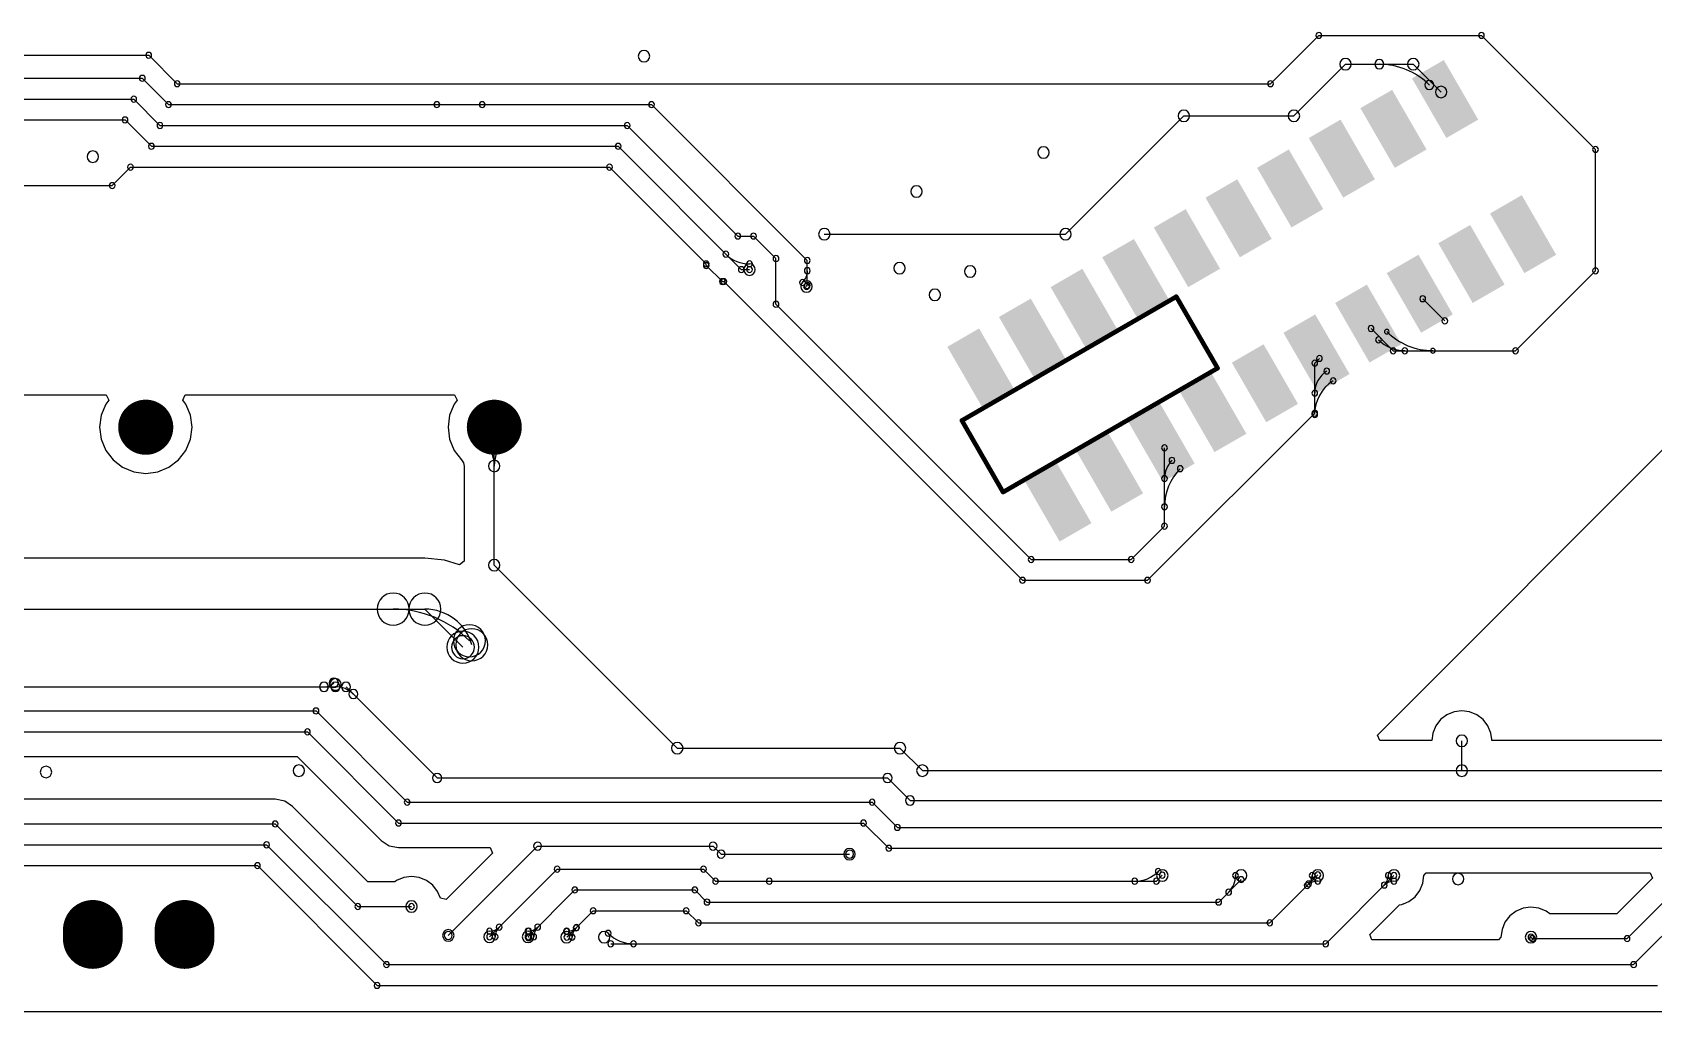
# Model space of a CAD drawing. Header units: inches. Extents: x 32166 to 34772, y 2386 to 4229.
# Drawn here: x 33750 to 33902.7, y 3573.2 to 3665.4 of the extents above; entities that cross this region are included whole.
import ezdxf

# ---------------------------------------------------------------- set-up
doc = ezdxf.new("R2010")
doc.units = ezdxf.units.IN
doc.header["$LTSCALE"] = 0.64311
doc.header["$MEASUREMENT"] = 0
for name, color, linetype in [('KEEPOUTLAYER', 6, 'CONTINUOUS'), ('MIDLAYER1', 16, 'CONTINUOUS'), ('MULTILAYER', 9, 'CONTINUOUS')]:
    doc.layers.add(name, color=color, linetype=linetype)

msp = doc.modelspace()

# ---------------------------------------------------------------- linework, layer by layer
at = {"layer": 'KEEPOUTLAYER'}
msp.add_line((32893.17, 3573.19), (34340.37, 3573.19), dxfattribs=at)
at = {"layer": 'KEEPOUTLAYER', "const_width": 0.432}
for points in [[(33837.56, 3628.83), (33857.76, 3640.49)], [(33857.76, 3640.49), (33861.65, 3633.76)], [(33841.44, 3622.09), (33861.65, 3633.76)], [(33837.56, 3628.83), (33841.44, 3622.09)]]:
    msp.add_lwpolyline(points, dxfattribs=at)
at = {"layer": 'KEEPOUTLAYER', "const_width": 0.216}
for points in [[(33857.7, 3640.59, 1), (33857.81, 3640.4, 1)], [(33857.7, 3640.59, 1), (33857.81, 3640.4, 1)], [(33861.59, 3633.85, 1), (33861.7, 3633.66, 1)], [(33861.59, 3633.85, 1), (33861.7, 3633.66, 1)], [(33837.5, 3628.92, 1), (33837.61, 3628.74, 1)], [(33837.5, 3628.92, 1), (33837.61, 3628.74, 1)], [(33841.39, 3622.19, 1), (33841.5, 3622, 1)], [(33841.39, 3622.19, 1), (33841.5, 3622, 1)]]:
    msp.add_lwpolyline(points, format="xyb", close=True, dxfattribs=at)
at = {"layer": 'MIDLAYER1'}
for p, q in [((33866.63, 3660.54), (33871.19, 3665.09)), ((33871.19, 3665.09), (33886.5, 3665.09)), ((33886.5, 3665.09), (33897.24, 3654.35)), ((33736.47, 3663.22), (33760.96, 3663.22)), ((33760.96, 3663.22), (33763.65, 3660.54)), ((33868.84, 3657.52), (33873.7, 3662.38)), ((33873.7, 3662.38), (33880.08, 3662.38)), ((33880.08, 3662.38), (33882.7, 3659.76)), ((33739.19, 3661.05), (33760.36, 3661.05)), ((33760.36, 3661.05), (33762.83, 3658.57)), ((33763.65, 3660.54), (33866.63, 3660.54)), ((33726.96, 3659.09), (33759.55, 3659.09)), ((33759.55, 3659.09), (33762.02, 3656.61)), ((33762.83, 3658.57), (33788.1, 3658.57)), ((33788.1, 3658.57), (33792.38, 3658.57)), ((33788.1, 3658.57), (33808.33, 3658.57)), ((33808.33, 3658.57), (33823, 3643.9)), ((33847.33, 3646.37), (33858.47, 3657.52)), ((33858.47, 3657.52), (33868.84, 3657.52)), ((33738.37, 3657.13), (33758.73, 3657.13)), ((33758.73, 3657.13), (33761.21, 3654.65)), ((33762.02, 3656.61), (33806.04, 3656.61)), ((33806.04, 3656.61), (33816.46, 3646.2)), ((33761.21, 3654.65), (33805.18, 3654.65)), ((33805.18, 3654.65), (33816.78, 3643.04)), ((33897.24, 3642.93), (33897.24, 3654.35)), ((33757.52, 3650.95), (33759.25, 3652.69)), ((33759.25, 3652.69), (33804.36, 3652.69)), ((33804.36, 3652.69), (33813.48, 3643.57)), ((33746.98, 3650.95), (33757.52, 3650.95)), ((33816.46, 3646.2), (33817.93, 3646.2)), ((33817.93, 3646.2), (33820.05, 3644.08)), ((33824.6, 3646.37), (33847.33, 3646.37)), ((33820.05, 3639.78), (33820.05, 3644.08)), ((33823, 3641.53), (33823, 3643.9)), ((33813.48, 3643.43), (33813.48, 3643.57)), ((33813.48, 3643.43), (33815, 3641.91)), ((33816.78, 3643.04), (33817.56, 3643.04)), ((33889.72, 3635.4), (33897.24, 3642.93)), ((33815, 3641.91), (33815.14, 3641.91)), ((33815.14, 3641.91), (33843.27, 3613.79)), ((33822.92, 3641.45), (33823, 3641.53)), ((33820.05, 3639.78), (33844.08, 3615.75)), ((33880.97, 3640.3), (33883.05, 3638.21)), ((33876.1, 3637.49), (33878.19, 3635.4)), ((33870.8, 3634.24), (33871.24, 3634.68)), ((33878.19, 3635.4), (33889.72, 3635.4)), ((33870.8, 3629.53), (33870.8, 3634.24)), ((33742.21, 3631.25), (33756.95, 3631.25)), ((33756.91, 3630.38), (33756.47, 3629.33)), ((33757.2, 3630.76), (33756.91, 3630.38)), ((33756.95, 3631.25), (33757.2, 3630.76)), ((33764.17, 3630.76), (33764.41, 3631.25)), ((33764.45, 3630.38), (33764.17, 3630.76)), ((33764.41, 3631.25), (33789.78, 3631.25)), ((33764.89, 3629.33), (33764.45, 3630.38)), ((33789.74, 3630.38), (33789.3, 3629.33)), ((33790.03, 3630.76), (33789.74, 3630.38)), ((33789.78, 3631.25), (33790.03, 3630.76)), ((33756.47, 3629.33), (33756.32, 3628.2)), ((33765.04, 3628.2), (33764.89, 3629.33)), ((33789.3, 3629.33), (33789.16, 3628.2)), ((33855.05, 3613.79), (33870.8, 3629.53)), ((33756.32, 3628.2), (33756.47, 3627.08)), ((33756.47, 3627.08), (33756.91, 3626.02)), ((33764.45, 3626.02), (33764.89, 3627.08)), ((33764.89, 3627.08), (33765.04, 3628.2)), ((33789.16, 3628.2), (33789.3, 3627.08)), ((33789.3, 3627.08), (33789.74, 3626.02)), ((33793.51, 3628.2), (33794.34, 3628.2)), ((33793.51, 3615.22), (33793.51, 3628.2)), ((33876.71, 3599.21), (33905.04, 3627.54)), ((33756.91, 3626.02), (33757.6, 3625.12)), ((33763.76, 3625.12), (33764.45, 3626.02)), ((33789.74, 3626.02), (33790.43, 3625.12)), ((33856.65, 3618.89), (33856.65, 3626.26)), ((33757.6, 3625.12), (33758.5, 3624.43)), ((33758.5, 3624.43), (33759.55, 3623.99)), ((33759.55, 3623.99), (33760.68, 3623.85)), ((33760.68, 3623.85), (33761.81, 3623.99)), ((33761.81, 3623.99), (33762.86, 3624.43)), ((33762.86, 3624.43), (33763.76, 3625.12)), ((33790.43, 3625.12), (33790.43, 3625.12)), ((33790.43, 3625.12), (33790.6, 3624.86)), ((33790.6, 3624.86), (33790.67, 3624.55)), ((33790.67, 3624.55), (33790.68, 3624.55)), ((33790.68, 3624.55), (33790.68, 3615.58)), ((33853.51, 3615.75), (33856.65, 3618.89)), ((33783.99, 3615.87), (33714.96, 3615.87)), ((33784.05, 3615.87), (33783.99, 3615.87)), ((33783.99, 3615.87), (33783.99, 3615.87)), ((33786.98, 3615.87), (33784.05, 3615.87)), ((33788.81, 3615.69), (33786.98, 3615.87)), ((33786.98, 3615.87), (33786.98, 3615.87)), ((33786.98, 3615.87), (33786.98, 3615.87)), ((33786.98, 3615.87), (33786.98, 3615.87)), ((33790.24, 3615.26), (33788.81, 3615.69)), ((33790.68, 3615.58), (33790.24, 3615.26)), ((33793.51, 3615.22), (33810.75, 3597.99)), ((33844.08, 3615.75), (33853.51, 3615.75)), ((33843.27, 3613.79), (33855.05, 3613.79)), ((33712.97, 3611.08), (33786.98, 3611.08)), ((33786.98, 3611.08), (33790.56, 3607.49)), ((33725.28, 3603.76), (33778.55, 3603.76)), ((33779.55, 3603.76), (33788.13, 3595.18)), ((33720.71, 3601.49), (33776.72, 3601.49)), ((33776.72, 3601.49), (33785.3, 3592.9)), ((33883.23, 3601.13), (33882.65, 3600.68)), ((33883.92, 3601.41), (33883.23, 3601.13)), ((33884.65, 3601.51), (33883.92, 3601.41)), ((33885.38, 3601.41), (33884.65, 3601.51)), ((33886.07, 3601.13), (33885.38, 3601.41)), ((33886.65, 3600.68), (33886.07, 3601.13)), ((33723.41, 3599.52), (33775.91, 3599.52)), ((33775.91, 3599.52), (33784.49, 3590.94)), ((33881.91, 3599.41), (33881.82, 3598.7)), ((33882.2, 3600.09), (33881.91, 3599.41)), ((33882.65, 3600.68), (33882.2, 3600.09)), ((33887.1, 3600.09), (33886.65, 3600.68)), ((33887.38, 3599.41), (33887.1, 3600.09)), ((33887.47, 3598.8), (33887.38, 3599.41)), ((33810.75, 3597.99), (33831.73, 3597.99)), ((33831.73, 3597.99), (33833.84, 3595.87)), ((33876.92, 3598.7), (33876.71, 3599.21)), ((33881.82, 3598.7), (33876.92, 3598.7)), ((33884.65, 3595.87), (33884.65, 3598.68)), ((33887.48, 3598.7), (33887.47, 3598.8)), ((33939.48, 3598.7), (33887.48, 3598.7)), ((33725.9, 3597.2), (33774.95, 3597.2)), ((33774.95, 3597.2), (33782.85, 3589.3)), ((33788.13, 3595.18), (33830.56, 3595.18)), ((33830.56, 3595.18), (33832.68, 3593.06)), ((33833.84, 3595.87), (33884.65, 3595.87)), ((33884.65, 3595.87), (33907.59, 3595.87)), ((33772.88, 3593.17), (33727.33, 3593.17)), ((33773.77, 3592.99), (33772.88, 3593.17)), ((33774.52, 3592.49), (33773.77, 3592.99)), ((33781.61, 3585.4), (33774.52, 3592.49)), ((33785.3, 3592.9), (33829.1, 3592.9)), ((33829.1, 3592.9), (33831.48, 3590.53)), ((33832.68, 3593.06), (33924.05, 3593.06)), ((33727.33, 3590.85), (33772.88, 3590.85)), ((33772.88, 3590.85), (33780.65, 3583.08)), ((33784.49, 3590.94), (33828.29, 3590.94)), ((33828.29, 3590.94), (33830.67, 3588.56)), ((33831.48, 3590.53), (33922.13, 3590.53)), ((33728.15, 3588.89), (33772.07, 3588.89)), ((33772.07, 3588.89), (33783.35, 3577.61)), ((33782.85, 3589.3), (33783.6, 3588.8)), ((33783.6, 3588.8), (33784.49, 3588.62)), ((33789.18, 3580.36), (33797.59, 3588.77)), ((33797.59, 3588.77), (33814.12, 3588.77)), ((33814.12, 3588.77), (33814.88, 3588.01)), ((33784.49, 3588.62), (33793.14, 3588.62)), ((33793.35, 3588.11), (33788.98, 3583.74)), ((33793.14, 3588.62), (33793.35, 3588.11)), ((33814.88, 3588.01), (33826.98, 3588.01)), ((33830.67, 3588.56), (33921.32, 3588.56)), ((33728.96, 3586.93), (33771.2, 3586.93)), ((33771.2, 3586.93), (33782.47, 3575.65)), ((33784.99, 3585.82), (33784.3, 3585.54)), ((33785.72, 3585.91), (33784.99, 3585.82)), ((33786.45, 3585.82), (33785.72, 3585.91)), ((33787.14, 3585.54), (33786.45, 3585.82)), ((33793.07, 3580.23), (33799.44, 3586.6)), ((33799.44, 3586.6), (33813.22, 3586.6)), ((33813.22, 3586.6), (33814.36, 3585.46)), ((33855.88, 3585.47), (33856.44, 3586.03)), ((33866.56, 3581.54), (33871.09, 3586.06)), ((33871.83, 3579.57), (33878.26, 3586)), ((33880.99, 3585.27), (33881.09, 3586)), ((33881.09, 3586), (33881.3, 3586.24)), ((33881.3, 3586.24), (33902.4, 3586.24)), ((33902.61, 3585.74), (33899.26, 3582.38)), ((33900.22, 3580.06), (33905.86, 3585.7)), ((33902.4, 3586.24), (33902.61, 3585.74)), ((33784.13, 3585.4), (33781.61, 3585.4)), ((33784.3, 3585.54), (33784.13, 3585.4)), ((33787.72, 3585.09), (33787.14, 3585.54)), ((33788.17, 3584.5), (33787.72, 3585.09)), ((33788.44, 3583.85), (33788.17, 3584.5)), ((33796.69, 3580.23), (33801.1, 3584.64)), ((33801.1, 3584.64), (33812.41, 3584.64)), ((33812.41, 3584.64), (33813.55, 3583.5)), ((33814.36, 3585.46), (33819.42, 3585.46)), ((33819.42, 3585.46), (33855.88, 3585.46)), ((33861.75, 3583.5), (33863.87, 3585.61)), ((33880.26, 3584), (33880.71, 3584.59)), ((33880.71, 3584.59), (33880.99, 3585.27)), ((33780.65, 3583.08), (33785.72, 3583.08)), ((33788.98, 3583.74), (33788.44, 3583.85)), ((33800.34, 3580.19), (33802.83, 3582.68)), ((33802.83, 3582.68), (33811.59, 3582.68)), ((33811.59, 3582.68), (33812.74, 3581.54)), ((33813.55, 3583.5), (33861.75, 3583.5)), ((33875.98, 3580.44), (33878.78, 3583.24)), ((33878.78, 3583.24), (33878.99, 3583.27)), ((33878.99, 3583.27), (33879.12, 3583.32)), ((33879.12, 3583.32), (33879.15, 3583.33)), ((33879.15, 3583.33), (33879.16, 3583.34)), ((33879.16, 3583.34), (33879.67, 3583.55)), ((33879.67, 3583.55), (33880.26, 3584)), ((33889.76, 3582.64), (33889.17, 3582.19)), ((33890.44, 3582.92), (33889.76, 3582.64)), ((33891.17, 3583.02), (33890.44, 3582.92)), ((33891.9, 3582.92), (33891.17, 3583.02)), ((33892.59, 3582.64), (33891.9, 3582.92)), ((33892.93, 3582.38), (33892.59, 3582.64)), ((33900.84, 3577.61), (33906.44, 3583.21)), ((33812.74, 3581.54), (33866.56, 3581.54)), ((33888.72, 3581.6), (33888.44, 3580.92)), ((33889.17, 3582.19), (33888.72, 3581.6)), ((33899.26, 3582.38), (33892.93, 3582.38)), ((33793.07, 3580.76), (33793.07, 3580.76)), ((33796.69, 3580.76), (33796.75, 3580.76)), ((33796.75, 3580.14), (33796.77, 3580.16)), ((33800.32, 3580.76), (33800.34, 3580.76)), ((33804.48, 3579.57), (33871.83, 3579.57)), ((33876.19, 3579.93), (33875.98, 3580.44)), ((33888.12, 3579.93), (33876.19, 3579.93)), ((33888.34, 3580.19), (33888.12, 3579.93)), ((33888.44, 3580.92), (33888.34, 3580.19)), ((33891.17, 3580.19), (33891.3, 3580.06)), ((33891.3, 3580.06), (33900.22, 3580.06)), ((33783.35, 3577.61), (33900.84, 3577.61)), ((33782.47, 3575.65), (33903.09, 3575.65))]:
    msp.add_line(p, q, dxfattribs=at)
for points, const_width in [([(33761.98, 3628.2, 1), (33759.38, 3628.2, 1)], 2.59), ([(33794.81, 3628.2, 1), (33792.22, 3628.2, 1)], 2.59), ([(33757.1, 3580.88, 1), (33754.29, 3580.88, 1)], 2.81), ([(33757.1, 3580.02, 1), (33754.29, 3580.02, 1)], 2.81), ([(33765.74, 3580.88, 1), (33762.93, 3580.88, 1)], 2.81), ([(33765.74, 3580.02, 1), (33762.93, 3580.02, 1)], 2.81)]:
    msp.add_lwpolyline(points, format="xyb", close=True, dxfattribs=dict(at, const_width=const_width))
at = {"layer": 'MIDLAYER1', "const_width": 5.62}
for points in [[(33755.7, 3580.88), (33755.7, 3580.02)], [(33764.34, 3580.88), (33764.34, 3580.02)]]:
    msp.add_lwpolyline(points, dxfattribs=at)
at = {"layer": 'MIDLAYER1'}
for centre, radius, start, end in [((33871.19, 3665.09), 0.274, 0, 180), ((33871.19, 3665.09), 0.274, 0, 180), ((33871.19, 3665.09), 0.274, 180, 0), ((33871.19, 3665.09), 0.274, 180, 0), ((33886.5, 3665.09), 0.274, 0, 180), ((33886.5, 3665.09), 0.274, 0, 180), ((33886.5, 3665.09), 0.274, 180, 0), ((33886.5, 3665.09), 0.274, 180, 0), ((33807.62, 3663.13), 0.54, 0, 180), ((33760.96, 3663.22), 0.274, 0, 180), ((33760.96, 3663.22), 0.274, 0, 180), ((33760.96, 3663.22), 0.274, 180, 0), ((33760.96, 3663.22), 0.274, 180, 0), ((33807.62, 3663.13), 0.54, 180, 0), ((33873.7, 3662.38), 0.54, 0, 180), ((33873.7, 3662.38), 0.54, 0, 180), ((33873.7, 3662.38), 0.54, 180, 0), ((33873.7, 3662.38), 0.54, 180, 0), ((33876.88, 3662.38), 0.432, 0, 180), ((33876.88, 3662.38), 0.432, 180, 0), ((33876.88, 3655.7), 6.67, 45, 90), ((33880.08, 3662.38), 0.54, 0, 180), ((33880.08, 3662.38), 0.54, 0, 180), ((33880.08, 3662.38), 0.54, 180, 0), ((33880.08, 3662.38), 0.54, 180, 0), ((33760.36, 3661.05), 0.274, 0, 180), ((33760.36, 3661.05), 0.274, 0, 180), ((33760.36, 3661.05), 0.274, 180, 0), ((33760.36, 3661.05), 0.274, 180, 0), ((33763.65, 3660.54), 0.274, 0, 180), ((33763.65, 3660.54), 0.274, 0, 180), ((33763.65, 3660.54), 0.274, 180, 0), ((33763.65, 3660.54), 0.274, 180, 0), ((33866.63, 3660.54), 0.274, 0, 180), ((33866.63, 3660.54), 0.274, 0, 180), ((33866.63, 3660.54), 0.274, 180, 0), ((33866.63, 3660.54), 0.274, 180, 0), ((33881.59, 3660.42), 0.432, 0, 180), ((33759.55, 3659.09), 0.274, 0, 180), ((33759.55, 3659.09), 0.274, 0, 180), ((33759.55, 3659.09), 0.274, 180, 0), ((33759.55, 3659.09), 0.274, 180, 0), ((33881.59, 3660.42), 0.432, 180, 0), ((33882.7, 3659.76), 0.54, 0, 180), ((33882.7, 3659.76), 0.54, 180, 0), ((33758.73, 3657.13), 0.274, 0, 180), ((33758.73, 3657.13), 0.274, 0, 180), ((33762.83, 3658.57), 0.274, 0, 180), ((33762.83, 3658.57), 0.274, 0, 180), ((33762.83, 3658.57), 0.274, 180, 0), ((33762.83, 3658.57), 0.274, 180, 0), ((33788.1, 3658.57), 0.274, 0, 180), ((33788.1, 3658.57), 0.274, 0, 180), ((33788.1, 3658.57), 0.274, 0, 180), ((33788.1, 3658.57), 0.274, 180, 0), ((33788.1, 3658.57), 0.274, 180, 0), ((33788.1, 3658.57), 0.274, 180, 0), ((33792.38, 3658.57), 0.274, 0, 180), ((33792.38, 3658.57), 0.274, 180, 0), ((33808.33, 3658.57), 0.274, 0, 180), ((33808.33, 3658.57), 0.274, 0, 180), ((33808.33, 3658.57), 0.274, 180, 0), ((33808.33, 3658.57), 0.274, 180, 0), ((33858.47, 3657.52), 0.54, 0, 180), ((33858.47, 3657.52), 0.54, 0, 180), ((33858.47, 3657.52), 0.54, 180, 0), ((33858.47, 3657.52), 0.54, 180, 0), ((33868.84, 3657.52), 0.54, 0, 180), ((33868.84, 3657.52), 0.54, 0, 180), ((33868.84, 3657.52), 0.54, 180, 0), ((33868.84, 3657.52), 0.54, 180, 0), ((33758.73, 3657.13), 0.274, 180, 0), ((33758.73, 3657.13), 0.274, 180, 0), ((33762.02, 3656.61), 0.274, 0, 180), ((33762.02, 3656.61), 0.274, 0, 180), ((33762.02, 3656.61), 0.274, 180, 0), ((33762.02, 3656.61), 0.274, 180, 0), ((33806.04, 3656.61), 0.274, 0, 180), ((33806.04, 3656.61), 0.274, 0, 180), ((33806.04, 3656.61), 0.274, 180, 0), ((33806.04, 3656.61), 0.274, 180, 0), ((33761.21, 3654.65), 0.274, 0, 180), ((33761.21, 3654.65), 0.274, 0, 180), ((33761.21, 3654.65), 0.274, 180, 0), ((33761.21, 3654.65), 0.274, 180, 0), ((33805.18, 3654.65), 0.274, 0, 180), ((33805.18, 3654.65), 0.274, 0, 180), ((33805.18, 3654.65), 0.274, 180, 0), ((33805.18, 3654.65), 0.274, 180, 0), ((33845.25, 3654.06), 0.54, 0, 180), ((33897.24, 3654.35), 0.274, 0, 180), ((33897.24, 3654.35), 0.274, 0, 180), ((33897.24, 3654.35), 0.274, 180, 0), ((33897.24, 3654.35), 0.274, 180, 0), ((33755.7, 3653.67), 0.54, 0, 180), ((33755.7, 3653.67), 0.54, 180, 0), ((33759.25, 3652.69), 0.274, 0, 180), ((33759.25, 3652.69), 0.274, 0, 180), ((33804.36, 3652.69), 0.274, 0, 180), ((33804.36, 3652.69), 0.274, 0, 180), ((33845.25, 3654.06), 0.54, 180, 0), ((33759.25, 3652.69), 0.274, 180, 0), ((33759.25, 3652.69), 0.274, 180, 0), ((33804.36, 3652.69), 0.274, 180, 0), ((33804.36, 3652.69), 0.274, 180, 0), ((33757.52, 3650.95), 0.274, 0, 180), ((33757.52, 3650.95), 0.274, 0, 180), ((33757.52, 3650.95), 0.274, 180, 0), ((33757.52, 3650.95), 0.274, 180, 0), ((33833.29, 3650.39), 0.54, 0, 180), ((33833.29, 3650.39), 0.54, 180, 0), ((33824.6, 3646.37), 0.54, 0, 180), ((33824.6, 3646.37), 0.54, 0, 180), ((33847.33, 3646.37), 0.54, 0, 180), ((33847.33, 3646.37), 0.54, 0, 180), ((33816.46, 3646.2), 0.274, 0, 180), ((33816.46, 3646.2), 0.274, 0, 180), ((33816.46, 3646.2), 0.274, 180, 0), ((33816.46, 3646.2), 0.274, 180, 0), ((33817.93, 3646.2), 0.274, 0, 180), ((33817.93, 3646.2), 0.274, 0, 180), ((33817.93, 3646.2), 0.274, 180, 0), ((33817.93, 3646.2), 0.274, 180, 0), ((33824.6, 3646.37), 0.54, 180, 0), ((33824.6, 3646.37), 0.54, 180, 0), ((33847.33, 3646.37), 0.54, 180, 0), ((33847.33, 3646.37), 0.54, 180, 0), ((33813.48, 3643.57), 0.274, 0, 180), ((33813.48, 3643.57), 0.274, 0, 180), ((33813.48, 3643.43), 0.274, 0, 180), ((33813.48, 3643.43), 0.274, 0, 180), ((33815.33, 3644.5), 0.274, 0, 180), ((33815.33, 3644.5), 0.274, 180, 0), ((33817.56, 3646.73), 3.16, 225, 270), ((33817.56, 3643.58), 0.274, 0, 180), ((33820.05, 3644.08), 0.274, 0, 180), ((33820.05, 3644.08), 0.274, 0, 180), ((33820.05, 3644.08), 0.274, 180, 0), ((33820.05, 3644.08), 0.274, 180, 0), ((33823, 3643.9), 0.274, 0, 180), ((33823, 3643.9), 0.274, 0, 180), ((33823, 3643.9), 0.274, 180, 0), ((33823, 3643.9), 0.274, 180, 0), ((33831.69, 3643.17), 0.54, 0, 180), ((33813.48, 3643.57), 0.274, 180, 0), ((33813.48, 3643.57), 0.274, 180, 0), ((33813.48, 3643.43), 0.274, 180, 0), ((33813.48, 3643.43), 0.274, 180, 0), ((33815, 3641.91), 0.274, 0, 180), ((33815, 3641.91), 0.274, 0, 180), ((33815.14, 3641.91), 0.274, 0, 180), ((33815.14, 3641.91), 0.274, 0, 180), ((33816.78, 3643.04), 0.274, 0, 180), ((33816.78, 3643.04), 0.274, 0, 180), ((33816.78, 3643.04), 0.274, 180, 0), ((33816.78, 3643.04), 0.274, 180, 0), ((33817.56, 3643.04), 0.54, 0, 180), ((33817.56, 3643.04), 0.54, 180, 0), ((33817.56, 3643.58), 0.274, 180, 0), ((33817.56, 3643.04), 0.274, 0, 180), ((33817.56, 3643.04), 0.274, 180, 0), ((33821.43, 3642.94), 1.58, 314.9998, 359.9998), ((33823, 3642.94), 0.274, 0, 180), ((33823, 3642.94), 0.274, 180, 0), ((33831.69, 3643.17), 0.54, 180, 0), ((33838.34, 3642.87), 0.54, 0, 180), ((33838.34, 3642.87), 0.54, 180, 0), ((33897.24, 3642.93), 0.274, 0, 180), ((33897.24, 3642.93), 0.274, 0, 180), ((33897.24, 3642.93), 0.274, 180, 0), ((33897.24, 3642.93), 0.274, 180, 0), ((33815, 3641.91), 0.274, 180, 0), ((33815, 3641.91), 0.274, 180, 0), ((33815.14, 3641.91), 0.274, 180, 0), ((33815.14, 3641.91), 0.274, 180, 0), ((33822.54, 3641.82), 0.274, 0, 180), ((33822.54, 3641.82), 0.274, 180, 0), ((33822.92, 3641.45), 0.54, 0, 180), ((33822.92, 3641.45), 0.54, 180, 0), ((33822.92, 3641.45), 0.274, 0, 180), ((33822.92, 3641.45), 0.274, 180, 0), ((33823, 3641.53), 0.274, 0, 180), ((33823, 3641.53), 0.274, 0, 180), ((33823, 3641.53), 0.274, 180, 0), ((33823, 3641.53), 0.274, 180, 0), ((33835.01, 3640.67), 0.54, 0, 180), ((33835.01, 3640.67), 0.54, 180, 0), ((33820.05, 3639.78), 0.274, 0, 180), ((33820.05, 3639.78), 0.274, 0, 180), ((33820.05, 3639.78), 0.274, 180, 0), ((33820.05, 3639.78), 0.274, 180, 0), ((33880.97, 3640.3), 0.274, 0, 180), ((33880.97, 3640.3), 0.274, 180, 0), ((33876.1, 3637.49), 0.274, 0, 180), ((33883.05, 3638.21), 0.274, 0, 180), ((33883.05, 3638.21), 0.274, 180, 0), ((33876.1, 3637.49), 0.274, 180, 0), ((33876.81, 3636.43), 0.274, 0, 180), ((33876.81, 3636.43), 0.274, 180, 0), ((33879.28, 3638.9), 3.49, 225.0001, 270.0001), ((33877.58, 3637.2), 0.216, 0, 180), ((33877.58, 3637.2), 0.216, 180, 0), ((33881.93, 3641.55), 6.14, 225, 270), ((33870.8, 3634.24), 0.274, 0, 180), ((33870.8, 3634.24), 0.274, 0, 180), ((33871.24, 3634.68), 0.274, 0, 180), ((33871.24, 3634.68), 0.274, 180, 0), ((33878.19, 3635.4), 0.274, 0, 180), ((33878.19, 3635.4), 0.274, 0, 180), ((33878.19, 3635.4), 0.274, 180, 0), ((33878.19, 3635.4), 0.274, 180, 0), ((33879.28, 3635.4), 0.274, 0, 180), ((33879.28, 3635.4), 0.274, 180, 0), ((33881.93, 3635.4), 0.216, 0, 180), ((33881.93, 3635.4), 0.216, 180, 0), ((33889.72, 3635.4), 0.274, 0, 180), ((33889.72, 3635.4), 0.274, 0, 180), ((33889.72, 3635.4), 0.274, 180, 0), ((33889.72, 3635.4), 0.274, 180, 0), ((33870.8, 3634.24), 0.274, 180, 0), ((33870.8, 3634.24), 0.274, 180, 0), ((33873.28, 3631.41), 2.48, 122.885, 180), ((33871.93, 3633.49), 0.274, 0, 180), ((33871.93, 3633.49), 0.274, 180, 0), ((33870.8, 3631.41), 0.274, 0, 180), ((33874.58, 3629.39), 3.79, 122.885, 180), ((33872.53, 3632.57), 0.274, 0, 180), ((33872.53, 3632.57), 0.274, 180, 0), ((33870.8, 3631.41), 0.274, 180, 0), ((33793.51, 3628.2), 0.54, 0, 180), ((33793.51, 3628.2), 0.54, 0, 180), ((33794.34, 3628.2), 0.54, 0, 180), ((33870.8, 3629.53), 0.274, 0, 180), ((33870.8, 3629.53), 0.274, 0, 180), ((33870.8, 3629.39), 0.274, 0, 180), ((33870.8, 3629.53), 0.274, 180, 0), ((33870.8, 3629.53), 0.274, 180, 0), ((33870.8, 3629.39), 0.274, 180, 0), ((33792.44, 3627.13), 0.54, 0, 180), ((33792.44, 3627.13), 0.54, 0, 180), ((33792.44, 3627.13), 0.54, 180, 0), ((33792.44, 3627.13), 0.54, 180, 0), ((33789.86, 3624.55), 3.65, 0, 45), ((33789.86, 3624.55), 3.65, 0, 45), ((33793.51, 3628.2), 0.54, 180, 0), ((33793.51, 3628.2), 0.54, 180, 0), ((33797.16, 3624.55), 3.65, 135, 180), ((33797.16, 3624.55), 3.65, 135, 180), ((33794.34, 3628.2), 0.54, 180, 0), ((33794.58, 3627.13), 0.54, 0, 180), ((33794.58, 3627.13), 0.54, 0, 180), ((33794.58, 3627.13), 0.54, 180, 0), ((33794.58, 3627.13), 0.54, 180, 0), ((33856.65, 3626.26), 0.274, 0, 180), ((33856.65, 3626.26), 0.274, 180, 0), ((33857.35, 3625.08), 0.274, 0, 180), ((33793.51, 3624.55), 0.54, 0, 180), ((33793.51, 3624.55), 0.54, 0, 180), ((33793.51, 3624.55), 0.54, 0, 180), ((33793.51, 3624.55), 0.54, 0, 180), ((33793.51, 3624.55), 0.54, 180, 0), ((33793.51, 3624.55), 0.54, 180, 0), ((33793.51, 3624.55), 0.54, 180, 0), ((33793.51, 3624.55), 0.54, 180, 0), ((33859.06, 3623.37), 2.41, 135.0001, 180.0001), ((33861.71, 3620.72), 5.06, 135, 180), ((33857.35, 3625.08), 0.274, 180, 0), ((33858.13, 3624.3), 0.274, 0, 180), ((33858.13, 3624.3), 0.274, 180, 0), ((33856.65, 3623.37), 0.274, 0, 180), ((33856.65, 3623.37), 0.274, 180, 0), ((33856.65, 3620.72), 0.274, 0, 180), ((33856.65, 3620.72), 0.274, 180, 0), ((33856.65, 3618.89), 0.274, 0, 180), ((33856.65, 3618.89), 0.274, 0, 180), ((33856.65, 3618.89), 0.274, 180, 0), ((33856.65, 3618.89), 0.274, 180, 0), ((33793.51, 3615.22), 0.54, 0, 180), ((33793.51, 3615.22), 0.54, 0, 180), ((33793.51, 3615.22), 0.54, 180, 0), ((33793.51, 3615.22), 0.54, 180, 0), ((33844.08, 3615.75), 0.274, 0, 180), ((33844.08, 3615.75), 0.274, 0, 180), ((33844.08, 3615.75), 0.274, 180, 0), ((33844.08, 3615.75), 0.274, 180, 0), ((33853.51, 3615.75), 0.274, 0, 180), ((33853.51, 3615.75), 0.274, 0, 180), ((33853.51, 3615.75), 0.274, 180, 0), ((33853.51, 3615.75), 0.274, 180, 0), ((33843.27, 3613.79), 0.274, 0, 180), ((33843.27, 3613.79), 0.274, 0, 180), ((33843.27, 3613.79), 0.274, 180, 0), ((33843.27, 3613.79), 0.274, 180, 0), ((33855.05, 3613.79), 0.274, 0, 180), ((33855.05, 3613.79), 0.274, 0, 180), ((33855.05, 3613.79), 0.274, 180, 0), ((33855.05, 3613.79), 0.274, 180, 0), ((33783.99, 3611.08), 1.51, 0, 180), ((33783.99, 3611.08), 1.51, 0, 180), ((33786.98, 3611.08), 1.51, 0, 180), ((33786.98, 3611.08), 1.51, 0, 180), ((33786.98, 3611.08), 1.51, 0, 180), ((33786.98, 3611.08), 1.51, 0, 180), ((33783.99, 3611.08), 1.51, 180, 0), ((33783.99, 3611.08), 1.51, 180, 0), ((33783.99, 3600.92), 10.16, 45, 90), ((33783.99, 3600.92), 10.16, 45, 90), ((33786.98, 3611.08), 1.51, 180, 0), ((33786.98, 3611.08), 1.51, 180, 0), ((33786.98, 3611.08), 1.51, 180, 0), ((33786.98, 3611.08), 1.51, 180, 0), ((33786.98, 3606.49), 4.59, 15.599, 90), ((33786.98, 3606.49), 4.59, 15.599, 90), ((33790.56, 3607.49), 1.51, 0, 180), ((33790.56, 3607.49), 1.08, 0, 180), ((33791.17, 3608.1), 1.51, 0, 180), ((33791.17, 3608.1), 1.51, 0, 180), ((33791.39, 3607.72), 1.51, 0, 180), ((33791.39, 3607.72), 1.51, 0, 180), ((33790.56, 3607.49), 1.51, 180, 0), ((33790.56, 3607.49), 1.08, 180, 0), ((33791.17, 3608.1), 1.51, 180, 0), ((33791.17, 3608.1), 1.51, 180, 0), ((33791.39, 3607.72), 1.51, 180, 0), ((33791.39, 3607.72), 1.51, 180, 0), ((33777.48, 3603.76), 0.432, 0, 180), ((33777.48, 3603.76), 0.432, 0, 180), ((33777.48, 3605.06), 1.3, 269.9998, 314.9998), ((33777.48, 3605.06), 1.3, 269.9998, 314.9998), ((33778.4, 3604.14), 0.432, 0, 180), ((33778.4, 3604.14), 0.432, 0, 180), ((33778.4, 3604.14), 0.432, 180, 0), ((33778.4, 3604.14), 0.432, 180, 0), ((33778.55, 3603.99), 0.54, 0, 180), ((33778.55, 3603.99), 0.54, 180, 0), ((33778.55, 3603.78), 0.432, 0, 180), ((33778.55, 3603.78), 0.432, 0, 180), ((33778.55, 3603.76), 0.432, 0, 180), ((33779.55, 3603.76), 0.432, 0, 180), ((33777.48, 3603.76), 0.432, 180, 0), ((33777.48, 3603.76), 0.432, 180, 0), ((33778.55, 3603.78), 0.432, 180, 0), ((33778.55, 3603.78), 0.432, 180, 0), ((33778.55, 3603.76), 0.432, 180, 0), ((33778.55, 3601.4), 2.37, 45, 90), ((33778.55, 3601.4), 2.37, 45, 90), ((33779.55, 3603.76), 0.432, 180, 0), ((33780.23, 3603.08), 0.432, 0, 180), ((33780.23, 3603.08), 0.432, 0, 180), ((33780.23, 3603.08), 0.432, 180, 0), ((33780.23, 3603.08), 0.432, 180, 0), ((33776.72, 3601.49), 0.274, 0, 180), ((33776.72, 3601.49), 0.274, 0, 180), ((33776.72, 3601.49), 0.274, 180, 0), ((33776.72, 3601.49), 0.274, 180, 0), ((33775.91, 3599.52), 0.274, 0, 180), ((33775.91, 3599.52), 0.274, 0, 180), ((33775.91, 3599.52), 0.274, 180, 0), ((33775.91, 3599.52), 0.274, 180, 0), ((33810.75, 3597.99), 0.54, 0, 180), ((33810.75, 3597.99), 0.54, 0, 180), ((33810.75, 3597.99), 0.54, 180, 0), ((33810.75, 3597.99), 0.54, 180, 0), ((33831.73, 3597.99), 0.54, 0, 180), ((33831.73, 3597.99), 0.54, 0, 180), ((33831.73, 3597.99), 0.54, 180, 0), ((33831.73, 3597.99), 0.54, 180, 0), ((33884.65, 3598.68), 0.54, 0, 180), ((33884.65, 3598.68), 0.54, 0, 180), ((33884.65, 3598.68), 0.54, 180, 0), ((33884.65, 3598.68), 0.54, 180, 0), ((33775.1, 3595.87), 0.54, 0, 180), ((33833.84, 3595.87), 0.54, 0, 180), ((33833.84, 3595.87), 0.54, 0, 180), ((33884.65, 3595.87), 0.54, 0, 180), ((33884.65, 3595.87), 0.54, 0, 180), ((33884.65, 3595.87), 0.54, 0, 180), ((33751.29, 3595.74), 0.54, 0, 180), ((33751.29, 3595.74), 0.54, 180, 0), ((33775.1, 3595.87), 0.54, 180, 0), ((33788.13, 3595.18), 0.432, 0, 180), ((33788.13, 3595.18), 0.432, 0, 180), ((33788.13, 3595.18), 0.432, 180, 0), ((33788.13, 3595.18), 0.432, 180, 0), ((33830.56, 3595.18), 0.432, 0, 180), ((33830.56, 3595.18), 0.432, 0, 180), ((33830.56, 3595.18), 0.432, 180, 0), ((33830.56, 3595.18), 0.432, 180, 0), ((33833.84, 3595.87), 0.54, 180, 0), ((33833.84, 3595.87), 0.54, 180, 0), ((33884.65, 3595.87), 0.54, 180, 0), ((33884.65, 3595.87), 0.54, 180, 0), ((33884.65, 3595.87), 0.54, 180, 0), ((33832.68, 3593.06), 0.432, 0, 180), ((33832.68, 3593.06), 0.432, 0, 180), ((33785.3, 3592.9), 0.274, 0, 180), ((33785.3, 3592.9), 0.274, 0, 180), ((33785.3, 3592.9), 0.274, 180, 0), ((33785.3, 3592.9), 0.274, 180, 0), ((33829.1, 3592.9), 0.274, 0, 180), ((33829.1, 3592.9), 0.274, 0, 180), ((33829.1, 3592.9), 0.274, 180, 0), ((33829.1, 3592.9), 0.274, 180, 0), ((33832.68, 3593.06), 0.432, 180, 0), ((33832.68, 3593.06), 0.432, 180, 0), ((33772.88, 3590.85), 0.274, 0, 180), ((33772.88, 3590.85), 0.274, 0, 180), ((33772.88, 3590.85), 0.274, 180, 0), ((33772.88, 3590.85), 0.274, 180, 0), ((33784.49, 3590.94), 0.274, 0, 180), ((33784.49, 3590.94), 0.274, 0, 180), ((33784.49, 3590.94), 0.274, 180, 0), ((33784.49, 3590.94), 0.274, 180, 0), ((33828.29, 3590.94), 0.274, 0, 180), ((33828.29, 3590.94), 0.274, 0, 180), ((33828.29, 3590.94), 0.274, 180, 0), ((33828.29, 3590.94), 0.274, 180, 0), ((33831.48, 3590.53), 0.274, 0, 180), ((33831.48, 3590.53), 0.274, 0, 180), ((33831.48, 3590.53), 0.274, 180, 0), ((33831.48, 3590.53), 0.274, 180, 0), ((33772.07, 3588.89), 0.274, 0, 180), ((33772.07, 3588.89), 0.274, 0, 180), ((33772.07, 3588.89), 0.274, 180, 0), ((33772.07, 3588.89), 0.274, 180, 0), ((33797.59, 3588.77), 0.378, 0, 180), ((33797.59, 3588.77), 0.378, 0, 180), ((33797.59, 3588.77), 0.378, 180, 0), ((33797.59, 3588.77), 0.378, 180, 0), ((33814.12, 3588.77), 0.378, 0, 180), ((33814.12, 3588.77), 0.378, 0, 180), ((33814.12, 3588.77), 0.378, 180, 0), ((33814.12, 3588.77), 0.378, 180, 0), ((33830.67, 3588.56), 0.274, 0, 180), ((33830.67, 3588.56), 0.274, 0, 180), ((33771.2, 3586.93), 0.274, 0, 180), ((33771.2, 3586.93), 0.274, 0, 180), ((33814.88, 3588.01), 0.378, 0, 180), ((33814.88, 3588.01), 0.378, 0, 180), ((33814.88, 3588.01), 0.378, 180, 0), ((33814.88, 3588.01), 0.378, 180, 0), ((33826.98, 3588.01), 0.54, 0, 180), ((33826.98, 3588.01), 0.54, 180, 0), ((33826.98, 3588.01), 0.378, 0, 180), ((33826.98, 3588.01), 0.378, 180, 0), ((33830.67, 3588.56), 0.274, 180, 0), ((33830.67, 3588.56), 0.274, 180, 0), ((33771.2, 3586.93), 0.274, 180, 0), ((33771.2, 3586.93), 0.274, 180, 0), ((33799.44, 3586.6), 0.274, 0, 180), ((33799.44, 3586.6), 0.274, 0, 180), ((33799.44, 3586.6), 0.274, 180, 0), ((33799.44, 3586.6), 0.274, 180, 0), ((33813.22, 3586.6), 0.274, 0, 180), ((33813.22, 3586.6), 0.274, 0, 180), ((33813.22, 3586.6), 0.274, 180, 0), ((33813.22, 3586.6), 0.274, 180, 0), ((33814.36, 3585.46), 0.274, 0, 180), ((33814.36, 3585.46), 0.274, 0, 180), ((33819.42, 3585.46), 0.274, 0, 180), ((33819.42, 3585.46), 0.274, 0, 180), ((33853.84, 3585.46), 0.274, 0, 180), ((33853.84, 3585.46), 0.274, 0, 180), ((33853.84, 3588.6), 3.14, 270.0001, 315.0001), ((33853.84, 3588.6), 3.14, 270.0001, 315.0001), ((33855.88, 3585.47), 0.274, 0, 180), ((33855.88, 3585.46), 0.274, 0, 180), ((33856.06, 3586.38), 0.274, 0, 180), ((33856.06, 3586.38), 0.274, 0, 180), ((33856.06, 3586.38), 0.274, 180, 0), ((33856.06, 3586.38), 0.274, 180, 0), ((33856.44, 3586), 0.54, 0, 180), ((33856.44, 3586), 0.54, 180, 0), ((33856.44, 3586.03), 0.274, 0, 180), ((33856.44, 3586.03), 0.274, 180, 0), ((33861.12, 3586), 2.22, 314.9998, 359.9998), ((33861.12, 3586), 2.22, 314.9998, 359.9998), ((33863.34, 3586), 0.274, 0, 180), ((33863.34, 3586), 0.274, 0, 180), ((33863.34, 3586), 0.274, 180, 0), ((33863.34, 3586), 0.274, 180, 0), ((33863.87, 3586), 0.54, 0, 180), ((33863.87, 3586), 0.54, 180, 0), ((33863.87, 3585.61), 0.274, 0, 180), ((33869.42, 3586), 1.14, 314.9999, 359.9999), ((33869.42, 3586), 1.14, 314.9999, 359.9999), ((33870.55, 3586), 0.274, 0, 180), ((33870.55, 3586), 0.274, 0, 180), ((33870.55, 3586), 0.274, 180, 0), ((33870.55, 3586), 0.274, 180, 0), ((33871.09, 3586), 0.54, 0, 180), ((33871.09, 3586), 0.54, 180, 0), ((33871.09, 3586.06), 0.274, 0, 180), ((33871.09, 3586.06), 0.274, 180, 0), ((33871.09, 3585.47), 0.274, 0, 180), ((33871.09, 3585.47), 0.274, 0, 180), ((33876.44, 3586), 1.28, 314.9996, 359.9996), ((33876.44, 3586), 1.28, 314.9996, 359.9996), ((33877.73, 3586), 0.274, 0, 180), ((33877.73, 3586), 0.274, 0, 180), ((33877.73, 3586), 0.274, 180, 0), ((33877.73, 3586), 0.274, 180, 0), ((33878.26, 3586), 0.54, 0, 180), ((33878.26, 3586), 0.54, 180, 0), ((33878.26, 3586), 0.274, 0, 180), ((33878.26, 3586), 0.274, 180, 0), ((33878.26, 3585.47), 0.274, 0, 180), ((33878.26, 3585.47), 0.274, 0, 180), ((33884.3, 3585.67), 0.54, 0, 180), ((33884.3, 3585.67), 0.54, 180, 0), ((33801.1, 3584.64), 0.274, 0, 180), ((33801.1, 3584.64), 0.274, 0, 180), ((33801.1, 3584.64), 0.274, 180, 0), ((33801.1, 3584.64), 0.274, 180, 0), ((33812.41, 3584.64), 0.274, 0, 180), ((33812.41, 3584.64), 0.274, 0, 180), ((33812.41, 3584.64), 0.274, 180, 0), ((33812.41, 3584.64), 0.274, 180, 0), ((33814.36, 3585.46), 0.274, 180, 0), ((33814.36, 3585.46), 0.274, 180, 0), ((33819.42, 3585.46), 0.274, 180, 0), ((33819.42, 3585.46), 0.274, 180, 0), ((33853.84, 3585.46), 0.274, 180, 0), ((33853.84, 3585.46), 0.274, 180, 0), ((33855.88, 3585.47), 0.274, 180, 0), ((33855.88, 3585.46), 0.274, 180, 0), ((33862.69, 3584.43), 0.274, 0, 180), ((33862.69, 3584.43), 0.274, 0, 180), ((33862.69, 3584.43), 0.274, 180, 0), ((33862.69, 3584.43), 0.274, 180, 0), ((33863.87, 3585.61), 0.274, 180, 0), ((33870.08, 3585.05), 0.274, 0, 180), ((33870.08, 3585.05), 0.274, 0, 180), ((33870.08, 3585.05), 0.274, 180, 0), ((33870.08, 3585.05), 0.274, 180, 0), ((33870.22, 3585.2), 0.274, 0, 180), ((33870.22, 3585.2), 0.274, 0, 180), ((33870.22, 3585.2), 0.274, 180, 0), ((33870.22, 3585.2), 0.274, 180, 0), ((33871.09, 3584.04), 1.43, 90.0004, 135.0004), ((33871.09, 3584.04), 1.43, 90.0004, 135.0004), ((33871.09, 3585.47), 0.274, 180, 0), ((33871.09, 3585.47), 0.274, 180, 0), ((33877.35, 3585.1), 0.274, 0, 180), ((33877.35, 3585.1), 0.274, 0, 180), ((33877.35, 3585.1), 0.274, 0, 180), ((33877.35, 3585.1), 0.274, 0, 180), ((33877.35, 3585.1), 0.274, 180, 0), ((33877.35, 3585.1), 0.274, 180, 0), ((33877.35, 3585.1), 0.274, 180, 0), ((33877.35, 3585.1), 0.274, 180, 0), ((33878.26, 3584.19), 1.28, 90.0004, 135.0004), ((33878.26, 3584.19), 1.28, 90.0004, 135.0004), ((33878.26, 3585.47), 0.274, 180, 0), ((33878.26, 3585.47), 0.274, 180, 0), ((33780.65, 3583.08), 0.274, 0, 180), ((33780.65, 3583.08), 0.274, 0, 180), ((33780.65, 3583.08), 0.274, 180, 0), ((33780.65, 3583.08), 0.274, 180, 0), ((33785.72, 3583.08), 0.54, 0, 180), ((33785.72, 3583.08), 0.54, 180, 0), ((33785.72, 3583.08), 0.274, 0, 180), ((33785.72, 3583.08), 0.274, 180, 0), ((33802.83, 3582.68), 0.274, 0, 180), ((33802.83, 3582.68), 0.274, 0, 180), ((33802.83, 3582.68), 0.274, 180, 0), ((33802.83, 3582.68), 0.274, 180, 0), ((33811.59, 3582.68), 0.274, 0, 180), ((33811.59, 3582.68), 0.274, 0, 180), ((33811.59, 3582.68), 0.274, 180, 0), ((33811.59, 3582.68), 0.274, 180, 0), ((33813.55, 3583.5), 0.274, 0, 180), ((33813.55, 3583.5), 0.274, 0, 180), ((33813.55, 3583.5), 0.274, 180, 0), ((33813.55, 3583.5), 0.274, 180, 0), ((33861.75, 3583.5), 0.274, 0, 180), ((33861.75, 3583.5), 0.274, 0, 180), ((33861.75, 3583.5), 0.274, 180, 0), ((33861.75, 3583.5), 0.274, 180, 0), ((33793.07, 3582.05), 1.29, 270.0004, 315.0004), ((33793.07, 3582.05), 1.29, 270.0004, 315.0004), ((33794.88, 3580.23), 1.28, 134.9999, 179.9999), ((33794.88, 3580.23), 1.28, 134.9999, 179.9999), ((33793.97, 3581.14), 0.274, 0, 180), ((33793.97, 3581.14), 0.274, 0, 180), ((33793.97, 3581.14), 0.274, 0, 180), ((33793.97, 3581.14), 0.274, 0, 180), ((33793.97, 3581.14), 0.274, 180, 0), ((33793.97, 3581.14), 0.274, 180, 0), ((33793.97, 3581.14), 0.274, 180, 0), ((33793.97, 3581.14), 0.274, 180, 0), ((33796.69, 3582.05), 1.28, 270.0004, 315.0004), ((33796.69, 3582.05), 1.28, 270.0004, 315.0004), ((33798.51, 3580.23), 1.28, 134.9996, 179.9996), ((33798.51, 3580.23), 1.28, 134.9996, 179.9996), ((33797.6, 3581.14), 0.274, 0, 180), ((33797.6, 3581.14), 0.274, 0, 180), ((33797.6, 3581.14), 0.274, 0, 180), ((33797.6, 3581.14), 0.274, 0, 180), ((33797.6, 3581.14), 0.274, 180, 0), ((33797.6, 3581.14), 0.274, 180, 0), ((33797.6, 3581.14), 0.274, 180, 0), ((33797.6, 3581.14), 0.274, 180, 0), ((33800.32, 3582.05), 1.33, 270.0004, 315.0004), ((33800.32, 3582.05), 1.33, 270.0004, 315.0004), ((33802.09, 3580.19), 1.24, 134.9996, 179.9996), ((33802.09, 3580.19), 1.24, 134.9996, 179.9996), ((33801.22, 3581.06), 0.274, 0, 180), ((33801.22, 3581.06), 0.274, 0, 180), ((33801.22, 3581.06), 0.274, 180, 0), ((33801.22, 3581.06), 0.274, 180, 0), ((33801.26, 3581.11), 0.274, 0, 180), ((33801.26, 3581.11), 0.274, 0, 180), ((33801.26, 3581.11), 0.274, 180, 0), ((33801.26, 3581.11), 0.274, 180, 0), ((33812.74, 3581.54), 0.274, 0, 180), ((33812.74, 3581.54), 0.274, 0, 180), ((33812.74, 3581.54), 0.274, 180, 0), ((33812.74, 3581.54), 0.274, 180, 0), ((33866.56, 3581.54), 0.274, 0, 180), ((33866.56, 3581.54), 0.274, 0, 180), ((33866.56, 3581.54), 0.274, 180, 0), ((33866.56, 3581.54), 0.274, 180, 0), ((33789.18, 3580.36), 0.54, 0, 180), ((33789.18, 3580.36), 0.54, 180, 0), ((33789.18, 3580.36), 0.378, 0, 180), ((33789.18, 3580.36), 0.378, 180, 0), ((33793.07, 3580.23), 0.54, 0, 180), ((33793.07, 3580.23), 0.54, 180, 0), ((33793.07, 3580.76), 0.274, 0, 180), ((33793.07, 3580.76), 0.274, 0, 180), ((33793.07, 3580.76), 0.274, 0, 180), ((33793.07, 3580.76), 0.274, 0, 180), ((33793.07, 3580.76), 0.274, 180, 0), ((33793.07, 3580.76), 0.274, 180, 0), ((33793.07, 3580.76), 0.274, 180, 0), ((33793.07, 3580.76), 0.274, 180, 0), ((33793.07, 3580.23), 0.274, 0, 180), ((33793.07, 3580.23), 0.274, 180, 0), ((33793.6, 3580.23), 0.274, 0, 180), ((33793.6, 3580.23), 0.274, 0, 180), ((33793.6, 3580.23), 0.274, 180, 0), ((33793.6, 3580.23), 0.274, 180, 0), ((33796.69, 3580.23), 0.54, 0, 180), ((33796.69, 3580.23), 0.54, 180, 0), ((33796.69, 3580.76), 0.274, 0, 180), ((33796.69, 3580.76), 0.274, 0, 180), ((33796.69, 3580.76), 0.274, 0, 180), ((33796.69, 3580.76), 0.274, 180, 0), ((33796.69, 3580.76), 0.274, 180, 0), ((33796.69, 3580.76), 0.274, 180, 0), ((33796.69, 3580.23), 0.274, 0, 180), ((33796.69, 3580.23), 0.274, 180, 0), ((33796.75, 3580.76), 0.274, 0, 180), ((33796.75, 3580.76), 0.274, 180, 0), ((33796.75, 3580.14), 0.274, 0, 180), ((33796.75, 3580.14), 0.274, 180, 0), ((33796.77, 3580.16), 0.274, 0, 180), ((33796.77, 3580.16), 0.274, 180, 0), ((33797.23, 3580.23), 0.274, 0, 180), ((33797.23, 3580.23), 0.274, 0, 180), ((33797.23, 3580.23), 0.274, 180, 0), ((33797.23, 3580.23), 0.274, 180, 0), ((33800.32, 3580.19), 0.54, 0, 180), ((33800.32, 3580.19), 0.54, 180, 0), ((33800.32, 3580.76), 0.274, 0, 180), ((33800.32, 3580.72), 0.274, 0, 180), ((33800.32, 3580.72), 0.274, 0, 180), ((33800.32, 3580.76), 0.274, 180, 0), ((33800.32, 3580.72), 0.274, 180, 0), ((33800.32, 3580.72), 0.274, 180, 0), ((33800.34, 3580.76), 0.274, 0, 180), ((33800.34, 3580.76), 0.274, 180, 0), ((33800.34, 3580.19), 0.274, 0, 180), ((33800.34, 3580.19), 0.274, 180, 0), ((33800.85, 3580.19), 0.274, 0, 180), ((33800.85, 3580.19), 0.274, 0, 180), ((33800.85, 3580.19), 0.274, 180, 0), ((33800.85, 3580.19), 0.274, 180, 0), ((33803.87, 3580.19), 0.54, 0, 180), ((33803.87, 3580.19), 0.54, 180, 0), ((33804.24, 3580.56), 0.274, 0, 180), ((33804.24, 3580.56), 0.274, 0, 180), ((33804.24, 3580.56), 0.274, 180, 0), ((33804.24, 3580.56), 0.274, 180, 0), ((33804.48, 3579.57), 0.274, 0, 180), ((33804.48, 3579.57), 0.274, 180, 0), ((33806.63, 3582.95), 3.38, 224.9999, 269.9999), ((33806.63, 3582.95), 3.38, 224.9999, 269.9999), ((33806.63, 3579.57), 0.274, 0, 180), ((33806.63, 3579.57), 0.274, 0, 180), ((33806.63, 3579.57), 0.274, 180, 0), ((33806.63, 3579.57), 0.274, 180, 0), ((33871.83, 3579.57), 0.274, 0, 180), ((33871.83, 3579.57), 0.274, 0, 180), ((33871.83, 3579.57), 0.274, 180, 0), ((33871.83, 3579.57), 0.274, 180, 0), ((33891.17, 3580.19), 0.54, 0, 180), ((33891.17, 3580.19), 0.54, 180, 0), ((33891.17, 3580.19), 0.274, 0, 180), ((33891.17, 3580.19), 0.274, 180, 0), ((33891.3, 3580.06), 0.274, 0, 180), ((33891.3, 3580.06), 0.274, 0, 180), ((33891.3, 3580.06), 0.274, 180, 0), ((33891.3, 3580.06), 0.274, 180, 0), ((33900.22, 3580.06), 0.274, 0, 180), ((33900.22, 3580.06), 0.274, 0, 180), ((33900.22, 3580.06), 0.274, 180, 0), ((33900.22, 3580.06), 0.274, 180, 0), ((33783.35, 3577.61), 0.274, 0, 180), ((33783.35, 3577.61), 0.274, 0, 180), ((33783.35, 3577.61), 0.274, 180, 0), ((33783.35, 3577.61), 0.274, 180, 0), ((33900.84, 3577.61), 0.274, 0, 180), ((33900.84, 3577.61), 0.274, 0, 180), ((33900.84, 3577.61), 0.274, 180, 0), ((33900.84, 3577.61), 0.274, 180, 0), ((33782.47, 3575.65), 0.274, 0, 180), ((33782.47, 3575.65), 0.274, 0, 180), ((33782.47, 3575.65), 0.274, 180, 0), ((33782.47, 3575.65), 0.274, 180, 0)]:
    msp.add_arc(centre, radius, start, end, dxfattribs=at)
for points in [[(33886.2, 3657.16), (33882.96, 3662.77), (33883.2, 3655.43), (33879.96, 3661.04)], [(33881.33, 3654.35), (33878.09, 3659.96), (33878.34, 3652.62), (33875.1, 3658.24)], [(33876.47, 3651.54), (33873.23, 3657.16), (33873.48, 3649.82), (33870.24, 3655.43)], [(33871.6, 3648.74), (33868.36, 3654.35), (33868.61, 3647.01), (33865.37, 3652.62)], [(33866.74, 3645.93), (33863.5, 3651.54), (33863.75, 3644.2), (33860.51, 3649.81)], [(33893.54, 3644.44), (33890.3, 3650.05), (33890.55, 3642.71), (33887.31, 3648.32)], [(33861.88, 3643.12), (33858.64, 3648.73), (33858.88, 3641.39), (33855.64, 3647)], [(33888.68, 3641.63), (33885.44, 3647.24), (33885.68, 3639.9), (33882.44, 3645.52)], [(33857.01, 3640.31), (33853.77, 3645.92), (33854.02, 3638.58), (33850.78, 3644.2)], [(33883.81, 3638.82), (33880.57, 3644.44), (33880.82, 3637.1), (33877.58, 3642.71)], [(33852.15, 3637.5), (33848.91, 3643.12), (33849.16, 3635.78), (33845.92, 3641.39)], [(33878.95, 3636.02), (33875.71, 3641.63), (33875.96, 3634.29), (33872.72, 3639.9)], [(33847.29, 3634.7), (33844.05, 3640.31), (33844.29, 3632.97), (33841.05, 3638.58)], [(33874.08, 3633.21), (33870.84, 3638.82), (33871.09, 3631.48), (33867.85, 3637.09)], [(33842.42, 3631.89), (33839.18, 3637.5), (33839.43, 3630.16), (33836.19, 3635.77)], [(33869.22, 3630.4), (33865.98, 3636.01), (33866.23, 3628.67), (33862.99, 3634.28)], [(33864.36, 3627.59), (33861.12, 3633.2), (33861.36, 3625.86), (33858.12, 3631.48)], [(33859.49, 3624.78), (33856.25, 3630.4), (33856.5, 3623.06), (33853.26, 3628.67)], [(33854.63, 3621.98), (33851.39, 3627.59), (33851.64, 3620.25), (33848.4, 3625.86)], [(33849.77, 3619.17), (33846.53, 3624.78), (33846.77, 3617.44), (33843.53, 3623.05)]]:
    msp.add_solid(points, dxfattribs=at)
at = {"layer": 'MULTILAYER'}
for points, const_width in [([(33761.98, 3628.2, 1), (33759.38, 3628.2, 1)], 2.59), ([(33794.81, 3628.2, 1), (33792.22, 3628.2, 1)], 2.59), ([(33757.1, 3580.88, 1), (33754.29, 3580.88, 1)], 2.81), ([(33757.1, 3580.02, 1), (33754.29, 3580.02, 1)], 2.81), ([(33765.74, 3580.88, 1), (33762.93, 3580.88, 1)], 2.81), ([(33765.74, 3580.02, 1), (33762.93, 3580.02, 1)], 2.81)]:
    msp.add_lwpolyline(points, format="xyb", close=True, dxfattribs=dict(at, const_width=const_width))
at = {"layer": 'MULTILAYER', "const_width": 5.62}
for points in [[(33755.7, 3580.88), (33755.7, 3580.02)], [(33764.34, 3580.88), (33764.34, 3580.02)]]:
    msp.add_lwpolyline(points, dxfattribs=at)
at = {"layer": 'MULTILAYER'}
for centre, radius, start, end in [((33807.62, 3663.13), 0.54, 0, 180), ((33807.62, 3663.13), 0.54, 180, 0), ((33845.25, 3654.06), 0.54, 0, 180), ((33755.7, 3653.67), 0.54, 0, 180), ((33755.7, 3653.67), 0.54, 180, 0), ((33845.25, 3654.06), 0.54, 180, 0), ((33833.29, 3650.39), 0.54, 0, 180), ((33833.29, 3650.39), 0.54, 180, 0), ((33824.6, 3646.37), 0.54, 0, 180), ((33824.6, 3646.37), 0.54, 180, 0), ((33831.69, 3643.17), 0.54, 0, 180), ((33817.56, 3643.04), 0.54, 0, 180), ((33817.56, 3643.04), 0.54, 180, 0), ((33831.69, 3643.17), 0.54, 180, 0), ((33838.34, 3642.87), 0.54, 0, 180), ((33838.34, 3642.87), 0.54, 180, 0), ((33822.92, 3641.45), 0.54, 0, 180), ((33822.92, 3641.45), 0.54, 180, 0), ((33835.01, 3640.67), 0.54, 0, 180), ((33835.01, 3640.67), 0.54, 180, 0), ((33790.56, 3607.49), 1.08, 0, 180), ((33790.56, 3607.49), 1.08, 180, 0), ((33778.55, 3603.99), 0.54, 0, 180), ((33778.55, 3603.99), 0.54, 180, 0), ((33884.65, 3598.68), 0.54, 0, 180), ((33884.65, 3598.68), 0.54, 180, 0), ((33775.1, 3595.87), 0.54, 0, 180), ((33751.29, 3595.74), 0.54, 0, 180), ((33751.29, 3595.74), 0.54, 180, 0), ((33775.1, 3595.87), 0.54, 180, 0), ((33826.98, 3588.01), 0.54, 0, 180), ((33826.98, 3588.01), 0.54, 180, 0), ((33856.44, 3586), 0.54, 0, 180), ((33856.44, 3586), 0.54, 180, 0), ((33863.87, 3586), 0.54, 0, 180), ((33863.87, 3586), 0.54, 180, 0), ((33871.09, 3586), 0.54, 0, 180), ((33871.09, 3586), 0.54, 180, 0), ((33878.26, 3586), 0.54, 0, 180), ((33878.26, 3586), 0.54, 180, 0), ((33884.3, 3585.67), 0.54, 0, 180), ((33884.3, 3585.67), 0.54, 180, 0), ((33785.72, 3583.08), 0.54, 0, 180), ((33785.72, 3583.08), 0.54, 180, 0), ((33789.18, 3580.36), 0.54, 0, 180), ((33789.18, 3580.36), 0.54, 180, 0), ((33793.07, 3580.23), 0.54, 0, 180), ((33793.07, 3580.23), 0.54, 180, 0), ((33796.69, 3580.23), 0.54, 0, 180), ((33796.69, 3580.23), 0.54, 180, 0), ((33800.32, 3580.19), 0.54, 0, 180), ((33800.32, 3580.19), 0.54, 180, 0), ((33803.87, 3580.19), 0.54, 0, 180), ((33803.87, 3580.19), 0.54, 180, 0), ((33891.17, 3580.19), 0.54, 0, 180), ((33891.17, 3580.19), 0.54, 180, 0)]:
    msp.add_arc(centre, radius, start, end, dxfattribs=at)
for points in [[(33886.2, 3657.16), (33882.96, 3662.77), (33883.2, 3655.43), (33879.96, 3661.04)], [(33881.33, 3654.35), (33878.09, 3659.96), (33878.34, 3652.62), (33875.1, 3658.24)], [(33876.47, 3651.54), (33873.23, 3657.16), (33873.48, 3649.82), (33870.24, 3655.43)], [(33871.6, 3648.74), (33868.36, 3654.35), (33868.61, 3647.01), (33865.37, 3652.62)], [(33866.74, 3645.93), (33863.5, 3651.54), (33863.75, 3644.2), (33860.51, 3649.81)], [(33893.54, 3644.44), (33890.3, 3650.05), (33890.55, 3642.71), (33887.31, 3648.32)], [(33861.88, 3643.12), (33858.64, 3648.73), (33858.88, 3641.39), (33855.64, 3647)], [(33888.68, 3641.63), (33885.44, 3647.24), (33885.68, 3639.9), (33882.44, 3645.52)], [(33857.01, 3640.31), (33853.77, 3645.92), (33854.02, 3638.58), (33850.78, 3644.2)], [(33883.81, 3638.82), (33880.57, 3644.44), (33880.82, 3637.1), (33877.58, 3642.71)], [(33852.15, 3637.5), (33848.91, 3643.12), (33849.16, 3635.78), (33845.92, 3641.39)], [(33878.95, 3636.02), (33875.71, 3641.63), (33875.96, 3634.29), (33872.72, 3639.9)], [(33847.29, 3634.7), (33844.05, 3640.31), (33844.29, 3632.97), (33841.05, 3638.58)], [(33874.08, 3633.21), (33870.84, 3638.82), (33871.09, 3631.48), (33867.85, 3637.09)], [(33842.42, 3631.89), (33839.18, 3637.5), (33839.43, 3630.16), (33836.19, 3635.77)], [(33869.22, 3630.4), (33865.98, 3636.01), (33866.23, 3628.67), (33862.99, 3634.28)], [(33864.36, 3627.59), (33861.12, 3633.2), (33861.36, 3625.86), (33858.12, 3631.48)], [(33859.49, 3624.78), (33856.25, 3630.4), (33856.5, 3623.06), (33853.26, 3628.67)], [(33854.63, 3621.98), (33851.39, 3627.59), (33851.64, 3620.25), (33848.4, 3625.86)], [(33849.77, 3619.17), (33846.53, 3624.78), (33846.77, 3617.44), (33843.53, 3623.05)]]:
    msp.add_solid(points, dxfattribs=at)

doc.saveas('drawing.dxf')
